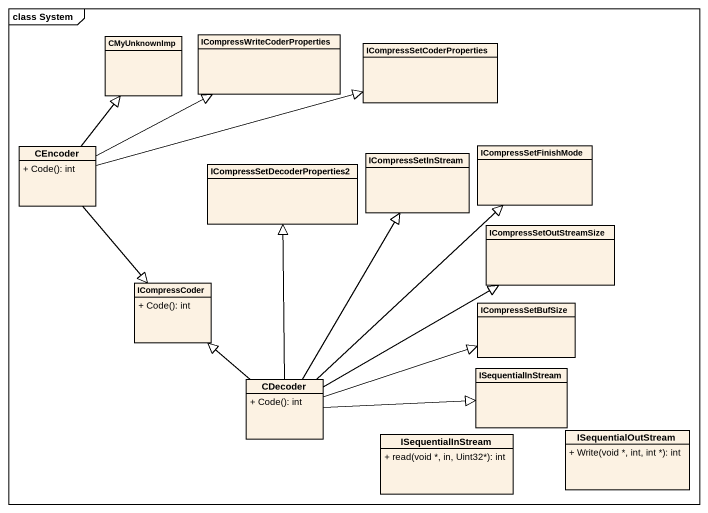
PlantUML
@startuml
mainframe class System
hide circle
hide empty members
skinparam classAttributeIconSize 0
class CMyUnknownImp
class "ICompressWriteCoderProperties" as ICompressWriteCoderPropertie
class ICompressSetCoderProperties
class CEncoder {
  + Code(): int
}
class ICompressSetInStream
class ICompressSetFinishMode
class "ICompressSetDecoderProperties2" as ICompressSetDecoderPropertie
class ICompressSetOutStreamSize
class ICompressCoder {
  + Code(): int
}
class ICompressSetBufSize
class CDecoder {
  + Code(): int
}
class ISequentialInStream
class "ISequentialInStream" as ISequentialInStream_2 {
  + read(void *, in, Uint32*): int
}
class ISequentialOutStream {
  + Write(void *, int, int *): int
}
CEncoder -up-|> CMyUnknownImp
CEncoder -right-|> ICompressWriteCoderPropertie
CEncoder -right-|> ICompressSetCoderProperties
CEncoder --|> ICompressCoder
CDecoder -up-|> ICompressSetInStream
CDecoder -up-|> ICompressSetFinishMode
CDecoder -up-|> ICompressSetDecoderPropertie
CDecoder -right-|> ICompressSetOutStreamSize
CDecoder -up-|> ICompressCoder
CDecoder -right-|> ICompressSetBufSize
CDecoder -right-|> ISequentialInStream
@enduml
